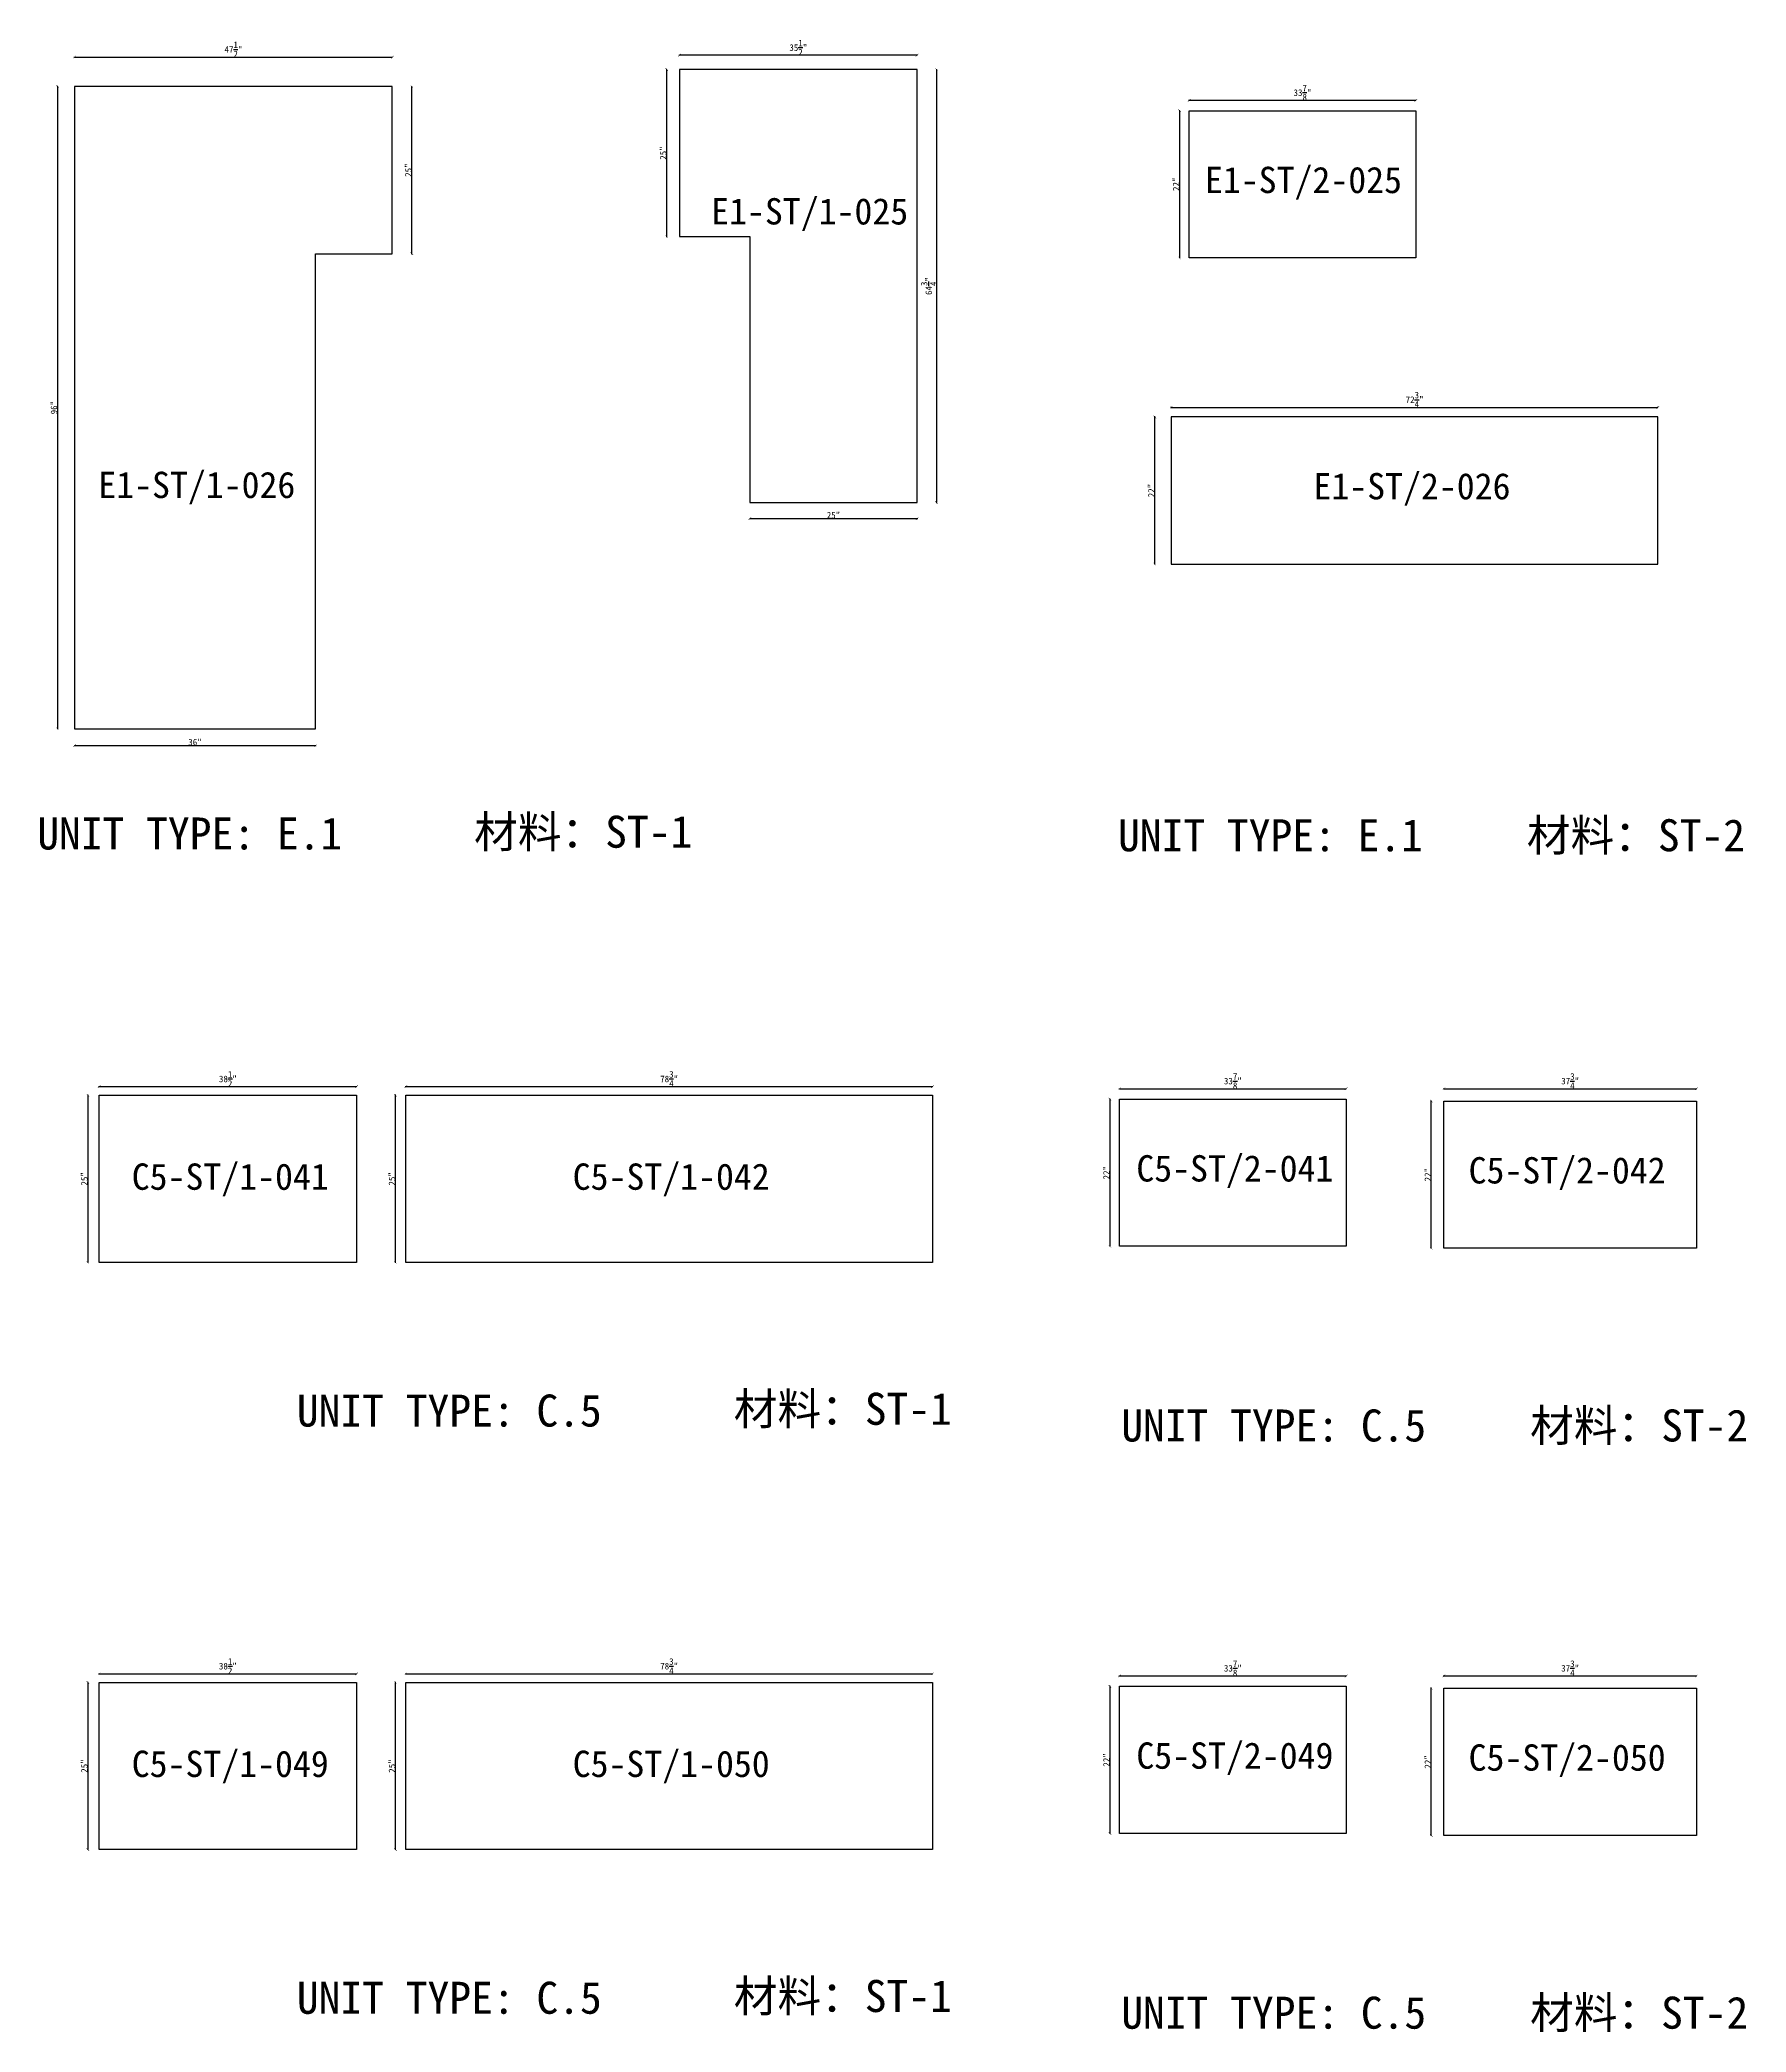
# Model space of a CAD drawing. Header units: millimetres. Extents: x -46962 to 137822, y -48342 to 2116.
# Drawn here: x -34559 to -28079, y -34508 to -26943 of the extents above; entities that cross this region are included whole.
import ezdxf
from ezdxf.enums import TextEntityAlignment as Align

# ---------------------------------------------------------------- set-up
doc = ezdxf.new("R2010")
doc.units = ezdxf.units.MM
doc.layers.add('COUNTERTOP_NUMBER', color=3, linetype='Continuous')
doc.layers.add('COUNTERTOPS', color=7, linetype='Continuous')
doc.styles.add('样式 1', font='')
doc.styles.get('样式 1').set_extended_font_data('NSimSun')
doc.dimstyles.new('副本 ISO-25', dxfattribs={"dimtxt": 25, "dimasz": 10, "dimexe": 1.5, "dimexo": 0.5, "dimtad": 1, "dimlfac": 0.03937, "dimlunit": 5, "dimtxsty": '样式 1', "dimblk": 'ARCHTICK', "dimcen": 2.5, "dimclrd": 256, "dimclrt": 1, "dimazin": 3, "dimtfac": 1, "dimtmove": 0, "dimatfit": 3, "dimfxlon": 1})

# ---------------------------------------------------------------- blocks, each defined once
blk = doc.blocks.new('_ArchTick')
at = {"color": 0, "linetype": 'ByBlock', "const_width": 0.15}
blk.add_lwpolyline([(-0.5, -0.5), (0.5, 0.5)], dxfattribs=at)
blk = doc.blocks.new('*D338')
at = {"color": 0, "lineweight": -2, "transparency": 16777216}
for p, q in [((-32129.5, -27002.5), (-32129.5, -27000)), ((-31227.8, -27002.5), (-31227.8, -27000))]:
    blk.add_line(p, q, dxfattribs=at)
at = {"lineweight": -2, "transparency": 16777216}
blk.add_line((-31227.8, -27001.5), (-32129.5, -27001.5), dxfattribs=at)
at = {"layer": 'Defpoints', "color": 0, "transparency": 16777216}
for p in [(-32129.5, -27001.5), (-32129.5, -27055.5), (-31227.8, -27055.5)]:
    blk.add_point(p, dxfattribs=at)
at = {"lineweight": -2, "transparency": 16777216, "xscale": 10, "yscale": 10, "zscale": 10, "rotation": 180}
blk.add_blockref('_ArchTick', (-32129.5, -27001.5), dxfattribs=at)
at = {"lineweight": -2, "transparency": 16777216, "xscale": 10, "yscale": 10, "zscale": 10}
blk.add_blockref('_ArchTick', (-31227.8, -27001.5), dxfattribs=at)
at = {"color": 1, "transparency": 16777216, "insert": (-31678.7, -26972.5), "char_height": 25, "attachment_point": 5, "style": '样式 1'}
blk.add_mtext('\\A1;35{\\H1x;\\S1/2;}"', dxfattribs=at)
blk = doc.blocks.new('*D339')
at = {"color": 0, "lineweight": -2, "transparency": 16777216}
for p, q in [((-31155.4, -27055.5), (-31152.9, -27055.5)), ((-31155.4, -28700.1), (-31152.9, -28700.1))]:
    blk.add_line(p, q, dxfattribs=at)
at = {"lineweight": -2, "transparency": 16777216}
blk.add_line((-31154.4, -27055.5), (-31154.4, -28700.1), dxfattribs=at)
at = {"layer": 'Defpoints', "color": 0, "transparency": 16777216}
for p in [(-31227.8, -27055.5), (-31227.8, -28700.1), (-31154.4, -28700.1)]:
    blk.add_point(p, dxfattribs=at)
at = {"lineweight": -2, "transparency": 16777216, "xscale": 10, "yscale": 10, "zscale": 10}
for p, rotation in [((-31154.4, -27055.5), 90), ((-31154.4, -28700.1), 270)]:
    blk.add_blockref('_ArchTick', p, dxfattribs=dict(at, rotation=rotation))
at = {"color": 1, "transparency": 16777216, "insert": (-31183.5, -27877.8), "char_height": 25, "attachment_point": 5, "rotation": 90, "style": '样式 1'}
blk.add_mtext('\\A1;64{\\H1x;\\S3/4;}"', dxfattribs=at)
blk = doc.blocks.new('*D340')
at = {"color": 0, "lineweight": -2, "transparency": 16777216}
for p, q in [((-31862.8, -28760.4), (-31862.8, -28762.9)), ((-31227.8, -28760.4), (-31227.8, -28762.9))]:
    blk.add_line(p, q, dxfattribs=at)
at = {"lineweight": -2, "transparency": 16777216}
blk.add_line((-31227.8, -28761.4), (-31862.8, -28761.4), dxfattribs=at)
at = {"layer": 'Defpoints', "color": 0, "transparency": 16777216}
for p in [(-31862.8, -28700.1), (-31227.8, -28700.1), (-31862.8, -28761.4)]:
    blk.add_point(p, dxfattribs=at)
at = {"lineweight": -2, "transparency": 16777216, "xscale": 10, "yscale": 10, "zscale": 10, "rotation": 180}
blk.add_blockref('_ArchTick', (-31862.8, -28761.4), dxfattribs=at)
at = {"lineweight": -2, "transparency": 16777216, "xscale": 10, "yscale": 10, "zscale": 10}
blk.add_blockref('_ArchTick', (-31227.8, -28761.4), dxfattribs=at)
at = {"color": 1, "transparency": 16777216, "insert": (-31545.3, -28748.2), "char_height": 25, "attachment_point": 5, "style": '样式 1'}
blk.add_mtext('\\A1;25"', dxfattribs=at)
blk = doc.blocks.new('*D341')
at = {"color": 0, "lineweight": -2, "transparency": 16777216}
for p, q in [((-32177.6, -27055.5), (-32180.1, -27055.5)), ((-32177.6, -27690.5), (-32180.1, -27690.5))]:
    blk.add_line(p, q, dxfattribs=at)
at = {"lineweight": -2, "transparency": 16777216}
blk.add_line((-32178.6, -27690.5), (-32178.6, -27055.5), dxfattribs=at)
at = {"layer": 'Defpoints', "color": 0, "transparency": 16777216}
for p in [(-32178.6, -27055.5), (-32129.5, -27055.5), (-32129.5, -27690.5)]:
    blk.add_point(p, dxfattribs=at)
at = {"lineweight": -2, "transparency": 16777216, "xscale": 10, "yscale": 10, "zscale": 10}
for p, rotation in [((-32178.6, -27055.5), 90), ((-32178.6, -27690.5), 270)]:
    blk.add_blockref('_ArchTick', p, dxfattribs=dict(at, rotation=rotation))
at = {"color": 1, "transparency": 16777216, "insert": (-32191.7, -27373), "char_height": 25, "attachment_point": 5, "rotation": 90, "style": '样式 1'}
blk.add_mtext('\\A1;25"', dxfattribs=at)
blk = doc.blocks.new('*D328')
at = {"color": 0, "lineweight": -2, "transparency": 16777216}
for p, q in [((-34427.1, -27009.7), (-34427.1, -27007.2)), ((-33220.6, -27009.7), (-33220.6, -27007.2))]:
    blk.add_line(p, q, dxfattribs=at)
at = {"lineweight": -2, "transparency": 16777216}
blk.add_line((-34427.1, -27008.7), (-33220.6, -27008.7), dxfattribs=at)
at = {"layer": 'Defpoints', "color": 0, "transparency": 16777216}
for p in [(-33220.6, -27008.7), (-34427.1, -27120.4), (-33220.6, -27120.4)]:
    blk.add_point(p, dxfattribs=at)
at = {"lineweight": -2, "transparency": 16777216, "xscale": 10, "yscale": 10, "zscale": 10, "rotation": 180}
blk.add_blockref('_ArchTick', (-34427.1, -27008.7), dxfattribs=at)
at = {"lineweight": -2, "transparency": 16777216, "xscale": 10, "yscale": 10, "zscale": 10}
blk.add_blockref('_ArchTick', (-33220.6, -27008.7), dxfattribs=at)
at = {"color": 1, "transparency": 16777216, "insert": (-33823.8, -26979.7), "char_height": 25, "attachment_point": 5, "style": '样式 1'}
blk.add_mtext('\\A1;47{\\H1x;\\S1/2;}"', dxfattribs=at)
blk = doc.blocks.new('*D329')
at = {"color": 0, "lineweight": -2, "transparency": 16777216}
for p, q in [((-34491.3, -27120.4), (-34493.8, -27120.4)), ((-34491.3, -29558.8), (-34493.8, -29558.8))]:
    blk.add_line(p, q, dxfattribs=at)
at = {"lineweight": -2, "transparency": 16777216}
blk.add_line((-34492.3, -27120.4), (-34492.3, -29558.8), dxfattribs=at)
at = {"layer": 'Defpoints', "color": 0, "transparency": 16777216}
for p in [(-34427.1, -27120.4), (-34492.3, -29558.8), (-34427.1, -29558.8)]:
    blk.add_point(p, dxfattribs=at)
at = {"lineweight": -2, "transparency": 16777216, "xscale": 10, "yscale": 10, "zscale": 10}
for p, rotation in [((-34492.3, -27120.4), 90), ((-34492.3, -29558.8), 270)]:
    blk.add_blockref('_ArchTick', p, dxfattribs=dict(at, rotation=rotation))
at = {"color": 1, "transparency": 16777216, "insert": (-34505.4, -28339.6), "char_height": 25, "attachment_point": 5, "rotation": 90, "style": '样式 1'}
blk.add_mtext('\\A1;96"', dxfattribs=at)
blk = doc.blocks.new('*D330')
at = {"color": 0, "lineweight": -2, "transparency": 16777216}
for p, q in [((-34427.1, -29622), (-34427.1, -29624.5)), ((-33512.7, -29622), (-33512.7, -29624.5))]:
    blk.add_line(p, q, dxfattribs=at)
at = {"lineweight": -2, "transparency": 16777216}
blk.add_line((-34427.1, -29623), (-33512.7, -29623), dxfattribs=at)
at = {"layer": 'Defpoints', "color": 0, "transparency": 16777216}
for p in [(-34427.1, -29558.8), (-33512.7, -29558.8), (-33512.7, -29623)]:
    blk.add_point(p, dxfattribs=at)
at = {"lineweight": -2, "transparency": 16777216, "xscale": 10, "yscale": 10, "zscale": 10, "rotation": 180}
blk.add_blockref('_ArchTick', (-34427.1, -29623), dxfattribs=at)
at = {"lineweight": -2, "transparency": 16777216, "xscale": 10, "yscale": 10, "zscale": 10}
blk.add_blockref('_ArchTick', (-33512.7, -29623), dxfattribs=at)
at = {"color": 1, "transparency": 16777216, "insert": (-33969.9, -29609.9), "char_height": 25, "attachment_point": 5, "style": '样式 1'}
blk.add_mtext('\\A1;36"', dxfattribs=at)
blk = doc.blocks.new('*D331')
at = {"color": 0, "lineweight": -2, "transparency": 16777216}
for p, q in [((-33147.5, -27120.4), (-33145, -27120.4)), ((-33147.5, -27755.4), (-33145, -27755.4))]:
    blk.add_line(p, q, dxfattribs=at)
at = {"lineweight": -2, "transparency": 16777216}
blk.add_line((-33146.5, -27755.4), (-33146.5, -27120.4), dxfattribs=at)
at = {"layer": 'Defpoints', "color": 0, "transparency": 16777216}
for p in [(-33220.6, -27120.4), (-33146.5, -27120.4), (-33220.6, -27755.4)]:
    blk.add_point(p, dxfattribs=at)
at = {"lineweight": -2, "transparency": 16777216, "xscale": 10, "yscale": 10, "zscale": 10}
for p, rotation in [((-33146.5, -27120.4), 90), ((-33146.5, -27755.4), 270)]:
    blk.add_blockref('_ArchTick', p, dxfattribs=dict(at, rotation=rotation))
at = {"color": 1, "transparency": 16777216, "insert": (-33159.7, -27437.9), "char_height": 25, "attachment_point": 5, "rotation": 90, "style": '样式 1'}
blk.add_mtext('\\A1;25"', dxfattribs=at)
blk = doc.blocks.new('*D332')
at = {"color": 0, "lineweight": -2, "transparency": 16777216}
for p, q in [((-30194.3, -27173.7), (-30194.3, -27171.2)), ((-29333.9, -27173.7), (-29333.9, -27171.2))]:
    blk.add_line(p, q, dxfattribs=at)
at = {"lineweight": -2, "transparency": 16777216}
blk.add_line((-30194.3, -27172.7), (-29333.9, -27172.7), dxfattribs=at)
at = {"layer": 'Defpoints', "color": 0, "transparency": 16777216}
for p in [(-30194.3, -27212.1), (-29333.9, -27172.7), (-29333.9, -27212.1)]:
    blk.add_point(p, dxfattribs=at)
at = {"lineweight": -2, "transparency": 16777216, "xscale": 10, "yscale": 10, "zscale": 10, "rotation": 180}
blk.add_blockref('_ArchTick', (-30194.3, -27172.7), dxfattribs=at)
at = {"lineweight": -2, "transparency": 16777216, "xscale": 10, "yscale": 10, "zscale": 10}
blk.add_blockref('_ArchTick', (-29333.9, -27172.7), dxfattribs=at)
at = {"color": 1, "transparency": 16777216, "insert": (-29764.1, -27143.6), "char_height": 25, "attachment_point": 5, "style": '样式 1'}
blk.add_mtext('\\A1;33{\\H1x;\\S7/8;}"', dxfattribs=at)
blk = doc.blocks.new('*D333')
at = {"color": 0, "lineweight": -2, "transparency": 16777216}
for p, q in [((-30230, -27212.1), (-30232.5, -27212.1)), ((-30230, -27770.9), (-30232.5, -27770.9))]:
    blk.add_line(p, q, dxfattribs=at)
at = {"lineweight": -2, "transparency": 16777216}
blk.add_line((-30231, -27212.1), (-30231, -27770.9), dxfattribs=at)
at = {"layer": 'Defpoints', "color": 0, "transparency": 16777216}
for p in [(-30194.3, -27212.1), (-30231, -27770.9), (-30194.3, -27770.9)]:
    blk.add_point(p, dxfattribs=at)
at = {"lineweight": -2, "transparency": 16777216, "xscale": 10, "yscale": 10, "zscale": 10}
for p, rotation in [((-30231, -27212.1), 90), ((-30231, -27770.9), 270)]:
    blk.add_blockref('_ArchTick', p, dxfattribs=dict(at, rotation=rotation))
at = {"color": 1, "transparency": 16777216, "insert": (-30244.1, -27491.5), "char_height": 25, "attachment_point": 5, "rotation": 90, "style": '样式 1'}
blk.add_mtext('\\A1;22"', dxfattribs=at)
blk = doc.blocks.new('*D334')
at = {"color": 0, "lineweight": -2, "transparency": 16777216}
for p, q in [((-30262.2, -28339.5), (-30262.2, -28337)), ((-28414.4, -28339.5), (-28414.4, -28337))]:
    blk.add_line(p, q, dxfattribs=at)
at = {"lineweight": -2, "transparency": 16777216}
blk.add_line((-30262.2, -28338.5), (-28414.4, -28338.5), dxfattribs=at)
at = {"layer": 'Defpoints', "color": 0, "transparency": 16777216}
for p in [(-28414.4, -28338.5), (-30262.2, -28375), (-28414.4, -28375)]:
    blk.add_point(p, dxfattribs=at)
at = {"lineweight": -2, "transparency": 16777216, "xscale": 10, "yscale": 10, "zscale": 10, "rotation": 180}
blk.add_blockref('_ArchTick', (-30262.2, -28338.5), dxfattribs=at)
at = {"lineweight": -2, "transparency": 16777216, "xscale": 10, "yscale": 10, "zscale": 10}
blk.add_blockref('_ArchTick', (-28414.4, -28338.5), dxfattribs=at)
at = {"color": 1, "transparency": 16777216, "insert": (-29338.3, -28309.4), "char_height": 25, "attachment_point": 5, "style": '样式 1'}
blk.add_mtext('\\A1;72{\\H1x;\\S3/4;}"', dxfattribs=at)
blk = doc.blocks.new('*D335')
at = {"color": 0, "lineweight": -2, "transparency": 16777216}
for p, q in [((-30323.9, -28375), (-30326.4, -28375)), ((-30323.9, -28933.8), (-30326.4, -28933.8))]:
    blk.add_line(p, q, dxfattribs=at)
at = {"lineweight": -2, "transparency": 16777216}
blk.add_line((-30324.9, -28933.8), (-30324.9, -28375), dxfattribs=at)
at = {"layer": 'Defpoints', "color": 0, "transparency": 16777216}
for p in [(-30324.9, -28375), (-30262.2, -28375), (-30262.2, -28933.8)]:
    blk.add_point(p, dxfattribs=at)
at = {"lineweight": -2, "transparency": 16777216, "xscale": 10, "yscale": 10, "zscale": 10}
for p, rotation in [((-30324.9, -28375), 90), ((-30324.9, -28933.8), 270)]:
    blk.add_blockref('_ArchTick', p, dxfattribs=dict(at, rotation=rotation))
at = {"color": 1, "transparency": 16777216, "insert": (-30338, -28654.4), "char_height": 25, "attachment_point": 5, "rotation": 90, "style": '样式 1'}
blk.add_mtext('\\A1;22"', dxfattribs=at)
blk = doc.blocks.new('*D2163')
at = {"color": 0, "lineweight": -2, "transparency": 16777216}
for p, q in [((-34333.9, -30918.6), (-34333.9, -30916.1)), ((-33356, -30918.6), (-33356, -30916.1))]:
    blk.add_line(p, q, dxfattribs=at)
at = {"lineweight": -2, "transparency": 16777216}
blk.add_line((-34333.9, -30917.6), (-33356, -30917.6), dxfattribs=at)
at = {"layer": 'Defpoints', "color": 0, "transparency": 16777216}
for p in [(-33356, -30917.6), (-34333.9, -30950.3), (-33356, -30950.3)]:
    blk.add_point(p, dxfattribs=at)
at = {"lineweight": -2, "transparency": 16777216, "xscale": 10, "yscale": 10, "zscale": 10, "rotation": 180}
blk.add_blockref('_ArchTick', (-34333.9, -30917.6), dxfattribs=at)
at = {"lineweight": -2, "transparency": 16777216, "xscale": 10, "yscale": 10, "zscale": 10}
blk.add_blockref('_ArchTick', (-33356, -30917.6), dxfattribs=at)
at = {"color": 1, "transparency": 16777216, "insert": (-33845, -30888.6), "char_height": 25, "attachment_point": 5, "style": '样式 1'}
blk.add_mtext('\\A1;38{\\H1x;\\S1/2;}"', dxfattribs=at)
blk = doc.blocks.new('*D2157')
at = {"color": 0, "lineweight": -2, "transparency": 16777216}
for p, q in [((-34375.9, -30950.3), (-34378.4, -30950.3)), ((-34375.9, -31585.3), (-34378.4, -31585.3))]:
    blk.add_line(p, q, dxfattribs=at)
at = {"lineweight": -2, "transparency": 16777216}
blk.add_line((-34376.9, -30950.3), (-34376.9, -31585.3), dxfattribs=at)
at = {"layer": 'Defpoints', "color": 0, "transparency": 16777216}
for p in [(-34333.9, -30950.3), (-34376.9, -31585.3), (-34333.9, -31585.3)]:
    blk.add_point(p, dxfattribs=at)
at = {"lineweight": -2, "transparency": 16777216, "xscale": 10, "yscale": 10, "zscale": 10}
for p, rotation in [((-34376.9, -30950.3), 90), ((-34376.9, -31585.3), 270)]:
    blk.add_blockref('_ArchTick', p, dxfattribs=dict(at, rotation=rotation))
at = {"color": 1, "transparency": 16777216, "insert": (-34390, -31267.8), "char_height": 25, "attachment_point": 5, "rotation": 90, "style": '样式 1'}
blk.add_mtext('\\A1;25"', dxfattribs=at)
blk = doc.blocks.new('*D2158')
at = {"color": 0, "lineweight": -2, "transparency": 16777216}
for p, q in [((-33169.3, -30918.6), (-33169.3, -30916.1)), ((-31169, -30918.6), (-31169, -30916.1))]:
    blk.add_line(p, q, dxfattribs=at)
at = {"lineweight": -2, "transparency": 16777216}
blk.add_line((-33169.3, -30917.6), (-31169, -30917.6), dxfattribs=at)
at = {"layer": 'Defpoints', "color": 0, "transparency": 16777216}
for p in [(-31169, -30917.6), (-33169.3, -30950.3), (-31169, -30950.3)]:
    blk.add_point(p, dxfattribs=at)
at = {"lineweight": -2, "transparency": 16777216, "xscale": 10, "yscale": 10, "zscale": 10, "rotation": 180}
blk.add_blockref('_ArchTick', (-33169.3, -30917.6), dxfattribs=at)
at = {"lineweight": -2, "transparency": 16777216, "xscale": 10, "yscale": 10, "zscale": 10}
blk.add_blockref('_ArchTick', (-31169, -30917.6), dxfattribs=at)
at = {"color": 1, "transparency": 16777216, "insert": (-32169.2, -30888.5), "char_height": 25, "attachment_point": 5, "style": '样式 1'}
blk.add_mtext('\\A1;78{\\H1x;\\S3/4;}"', dxfattribs=at)
blk = doc.blocks.new('*D2159')
at = {"color": 0, "lineweight": -2, "transparency": 16777216}
for p, q in [((-33207.6, -30950.3), (-33210.1, -30950.3)), ((-33207.6, -31585.3), (-33210.1, -31585.3))]:
    blk.add_line(p, q, dxfattribs=at)
at = {"lineweight": -2, "transparency": 16777216}
blk.add_line((-33208.6, -31585.3), (-33208.6, -30950.3), dxfattribs=at)
at = {"layer": 'Defpoints', "color": 0, "transparency": 16777216}
for p in [(-33208.6, -30950.3), (-33169.3, -30950.3), (-33169.3, -31585.3)]:
    blk.add_point(p, dxfattribs=at)
at = {"lineweight": -2, "transparency": 16777216, "xscale": 10, "yscale": 10, "zscale": 10}
for p, rotation in [((-33208.6, -30950.3), 90), ((-33208.6, -31585.3), 270)]:
    blk.add_blockref('_ArchTick', p, dxfattribs=dict(at, rotation=rotation))
at = {"color": 1, "transparency": 16777216, "insert": (-33221.8, -31267.8), "char_height": 25, "attachment_point": 5, "rotation": 90, "style": '样式 1'}
blk.add_mtext('\\A1;25"', dxfattribs=at)
blk = doc.blocks.new('*D2160')
at = {"color": 0, "lineweight": -2, "transparency": 16777216}
for p, q in [((-30458.7, -30926.7), (-30458.7, -30924.2)), ((-29598.3, -30926.7), (-29598.3, -30924.2))]:
    blk.add_line(p, q, dxfattribs=at)
at = {"lineweight": -2, "transparency": 16777216}
blk.add_line((-30458.7, -30925.7), (-29598.3, -30925.7), dxfattribs=at)
at = {"layer": 'Defpoints', "color": 0, "transparency": 16777216}
for p in [(-29598.3, -30925.7), (-30458.7, -30965.1), (-29598.3, -30965.1)]:
    blk.add_point(p, dxfattribs=at)
at = {"lineweight": -2, "transparency": 16777216, "xscale": 10, "yscale": 10, "zscale": 10, "rotation": 180}
blk.add_blockref('_ArchTick', (-30458.7, -30925.7), dxfattribs=at)
at = {"lineweight": -2, "transparency": 16777216, "xscale": 10, "yscale": 10, "zscale": 10}
blk.add_blockref('_ArchTick', (-29598.3, -30925.7), dxfattribs=at)
at = {"color": 1, "transparency": 16777216, "insert": (-30028.5, -30896.6), "char_height": 25, "attachment_point": 5, "style": '样式 1'}
blk.add_mtext('\\A1;33{\\H1x;\\S7/8;}"', dxfattribs=at)
blk = doc.blocks.new('*D2161')
at = {"color": 0, "lineweight": -2, "transparency": 16777216}
for p, q in [((-30494.4, -30965.1), (-30496.9, -30965.1)), ((-30494.4, -31523.9), (-30496.9, -31523.9))]:
    blk.add_line(p, q, dxfattribs=at)
at = {"lineweight": -2, "transparency": 16777216}
blk.add_line((-30495.4, -30965.1), (-30495.4, -31523.9), dxfattribs=at)
at = {"layer": 'Defpoints', "color": 0, "transparency": 16777216}
for p in [(-30458.7, -30965.1), (-30495.4, -31523.9), (-30458.7, -31523.9)]:
    blk.add_point(p, dxfattribs=at)
at = {"lineweight": -2, "transparency": 16777216, "xscale": 10, "yscale": 10, "zscale": 10}
for p, rotation in [((-30495.4, -30965.1), 90), ((-30495.4, -31523.9), 270)]:
    blk.add_blockref('_ArchTick', p, dxfattribs=dict(at, rotation=rotation))
at = {"color": 1, "transparency": 16777216, "insert": (-30508.5, -31244.5), "char_height": 25, "attachment_point": 5, "rotation": 90, "style": '样式 1'}
blk.add_mtext('\\A1;22"', dxfattribs=at)
blk = doc.blocks.new('*D2162')
at = {"color": 0, "lineweight": -2, "transparency": 16777216}
for p, q in [((-29226.9, -30926.7), (-29226.9, -30924.2)), ((-28268.1, -30926.7), (-28268.1, -30924.2))]:
    blk.add_line(p, q, dxfattribs=at)
at = {"lineweight": -2, "transparency": 16777216}
blk.add_line((-29226.9, -30925.7), (-28268.1, -30925.7), dxfattribs=at)
at = {"layer": 'Defpoints', "color": 0, "transparency": 16777216}
for p in [(-28268.1, -30925.7), (-29226.9, -30972.5), (-28268.1, -30972.5)]:
    blk.add_point(p, dxfattribs=at)
at = {"lineweight": -2, "transparency": 16777216, "xscale": 10, "yscale": 10, "zscale": 10, "rotation": 180}
blk.add_blockref('_ArchTick', (-29226.9, -30925.7), dxfattribs=at)
at = {"lineweight": -2, "transparency": 16777216, "xscale": 10, "yscale": 10, "zscale": 10}
blk.add_blockref('_ArchTick', (-28268.1, -30925.7), dxfattribs=at)
at = {"color": 1, "transparency": 16777216, "insert": (-28747.5, -30896.6), "char_height": 25, "attachment_point": 5, "style": '样式 1'}
blk.add_mtext('\\A1;37{\\H1x;\\S3/4;}"', dxfattribs=at)
blk = doc.blocks.new('*D2156')
at = {"color": 0, "lineweight": -2, "transparency": 16777216}
for p, q in [((-29274, -30972.5), (-29276.5, -30972.5)), ((-29274, -31531.3), (-29276.5, -31531.3))]:
    blk.add_line(p, q, dxfattribs=at)
at = {"lineweight": -2, "transparency": 16777216}
blk.add_line((-29275, -31531.3), (-29275, -30972.5), dxfattribs=at)
at = {"layer": 'Defpoints', "color": 0, "transparency": 16777216}
for p in [(-29275, -30972.5), (-29226.9, -30972.5), (-29226.9, -31531.3)]:
    blk.add_point(p, dxfattribs=at)
at = {"lineweight": -2, "transparency": 16777216, "xscale": 10, "yscale": 10, "zscale": 10}
for p, rotation in [((-29275, -30972.5), 90), ((-29275, -31531.3), 270)]:
    blk.add_blockref('_ArchTick', p, dxfattribs=dict(at, rotation=rotation))
at = {"color": 1, "transparency": 16777216, "insert": (-29288.2, -31251.9), "char_height": 25, "attachment_point": 5, "rotation": 90, "style": '样式 1'}
blk.add_mtext('\\A1;22"', dxfattribs=at)
blk = doc.blocks.new('*D2173')
at = {"color": 0, "lineweight": -2, "transparency": 16777216}
for p, q in [((-34333.9, -33148.2), (-34333.9, -33145.7)), ((-33356, -33148.2), (-33356, -33145.7))]:
    blk.add_line(p, q, dxfattribs=at)
at = {"lineweight": -2, "transparency": 16777216}
blk.add_line((-34333.9, -33147.2), (-33356, -33147.2), dxfattribs=at)
at = {"layer": 'Defpoints', "color": 0, "transparency": 16777216}
for p in [(-34333.9, -33179.9), (-33356, -33147.2), (-33356, -33179.9)]:
    blk.add_point(p, dxfattribs=at)
at = {"lineweight": -2, "transparency": 16777216, "xscale": 10, "yscale": 10, "zscale": 10, "rotation": 180}
blk.add_blockref('_ArchTick', (-34333.9, -33147.2), dxfattribs=at)
at = {"lineweight": -2, "transparency": 16777216, "xscale": 10, "yscale": 10, "zscale": 10}
blk.add_blockref('_ArchTick', (-33356, -33147.2), dxfattribs=at)
at = {"color": 1, "transparency": 16777216, "insert": (-33845, -33118.2), "char_height": 25, "attachment_point": 5, "style": '样式 1'}
blk.add_mtext('\\A1;38{\\H1x;\\S1/2;}"', dxfattribs=at)
blk = doc.blocks.new('*D2167')
at = {"color": 0, "lineweight": -2, "transparency": 16777216}
for p, q in [((-34375.9, -33179.9), (-34378.4, -33179.9)), ((-34375.9, -33814.9), (-34378.4, -33814.9))]:
    blk.add_line(p, q, dxfattribs=at)
at = {"lineweight": -2, "transparency": 16777216}
blk.add_line((-34376.9, -33179.9), (-34376.9, -33814.9), dxfattribs=at)
at = {"layer": 'Defpoints', "color": 0, "transparency": 16777216}
for p in [(-34333.9, -33179.9), (-34376.9, -33814.9), (-34333.9, -33814.9)]:
    blk.add_point(p, dxfattribs=at)
at = {"lineweight": -2, "transparency": 16777216, "xscale": 10, "yscale": 10, "zscale": 10}
for p, rotation in [((-34376.9, -33179.9), 90), ((-34376.9, -33814.9), 270)]:
    blk.add_blockref('_ArchTick', p, dxfattribs=dict(at, rotation=rotation))
at = {"color": 1, "transparency": 16777216, "insert": (-34390, -33497.4), "char_height": 25, "attachment_point": 5, "rotation": 90, "style": '样式 1'}
blk.add_mtext('\\A1;25"', dxfattribs=at)
blk = doc.blocks.new('*D2168')
at = {"color": 0, "lineweight": -2, "transparency": 16777216}
for p, q in [((-33169.3, -33148.2), (-33169.3, -33145.7)), ((-31169, -33148.2), (-31169, -33145.7))]:
    blk.add_line(p, q, dxfattribs=at)
at = {"lineweight": -2, "transparency": 16777216}
blk.add_line((-33169.3, -33147.2), (-31169, -33147.2), dxfattribs=at)
at = {"layer": 'Defpoints', "color": 0, "transparency": 16777216}
for p in [(-33169.3, -33179.9), (-31169, -33147.2), (-31169, -33179.9)]:
    blk.add_point(p, dxfattribs=at)
at = {"lineweight": -2, "transparency": 16777216, "xscale": 10, "yscale": 10, "zscale": 10, "rotation": 180}
blk.add_blockref('_ArchTick', (-33169.3, -33147.2), dxfattribs=at)
at = {"lineweight": -2, "transparency": 16777216, "xscale": 10, "yscale": 10, "zscale": 10}
blk.add_blockref('_ArchTick', (-31169, -33147.2), dxfattribs=at)
at = {"color": 1, "transparency": 16777216, "insert": (-32169.2, -33118.1), "char_height": 25, "attachment_point": 5, "style": '样式 1'}
blk.add_mtext('\\A1;78{\\H1x;\\S3/4;}"', dxfattribs=at)
blk = doc.blocks.new('*D2169')
at = {"color": 0, "lineweight": -2, "transparency": 16777216}
for p, q in [((-33207.6, -33179.9), (-33210.1, -33179.9)), ((-33207.6, -33814.9), (-33210.1, -33814.9))]:
    blk.add_line(p, q, dxfattribs=at)
at = {"lineweight": -2, "transparency": 16777216}
blk.add_line((-33208.6, -33814.9), (-33208.6, -33179.9), dxfattribs=at)
at = {"layer": 'Defpoints', "color": 0, "transparency": 16777216}
for p in [(-33208.6, -33179.9), (-33169.3, -33179.9), (-33169.3, -33814.9)]:
    blk.add_point(p, dxfattribs=at)
at = {"lineweight": -2, "transparency": 16777216, "xscale": 10, "yscale": 10, "zscale": 10}
for p, rotation in [((-33208.6, -33179.9), 90), ((-33208.6, -33814.9), 270)]:
    blk.add_blockref('_ArchTick', p, dxfattribs=dict(at, rotation=rotation))
at = {"color": 1, "transparency": 16777216, "insert": (-33221.8, -33497.4), "char_height": 25, "attachment_point": 5, "rotation": 90, "style": '样式 1'}
blk.add_mtext('\\A1;25"', dxfattribs=at)
blk = doc.blocks.new('*D2170')
at = {"color": 0, "lineweight": -2, "transparency": 16777216}
for p, q in [((-30458.7, -33156.2), (-30458.7, -33153.7)), ((-29598.3, -33156.2), (-29598.3, -33153.7))]:
    blk.add_line(p, q, dxfattribs=at)
at = {"lineweight": -2, "transparency": 16777216}
blk.add_line((-30458.7, -33155.2), (-29598.3, -33155.2), dxfattribs=at)
at = {"layer": 'Defpoints', "color": 0, "transparency": 16777216}
for p in [(-30458.7, -33194.7), (-29598.3, -33155.2), (-29598.3, -33194.7)]:
    blk.add_point(p, dxfattribs=at)
at = {"lineweight": -2, "transparency": 16777216, "xscale": 10, "yscale": 10, "zscale": 10, "rotation": 180}
blk.add_blockref('_ArchTick', (-30458.7, -33155.2), dxfattribs=at)
at = {"lineweight": -2, "transparency": 16777216, "xscale": 10, "yscale": 10, "zscale": 10}
blk.add_blockref('_ArchTick', (-29598.3, -33155.2), dxfattribs=at)
at = {"color": 1, "transparency": 16777216, "insert": (-30028.5, -33126.2), "char_height": 25, "attachment_point": 5, "style": '样式 1'}
blk.add_mtext('\\A1;33{\\H1x;\\S7/8;}"', dxfattribs=at)
blk = doc.blocks.new('*D2171')
at = {"color": 0, "lineweight": -2, "transparency": 16777216}
for p, q in [((-30494.4, -33194.7), (-30496.9, -33194.7)), ((-30494.4, -33753.5), (-30496.9, -33753.5))]:
    blk.add_line(p, q, dxfattribs=at)
at = {"lineweight": -2, "transparency": 16777216}
blk.add_line((-30495.4, -33194.7), (-30495.4, -33753.5), dxfattribs=at)
at = {"layer": 'Defpoints', "color": 0, "transparency": 16777216}
for p in [(-30458.7, -33194.7), (-30495.4, -33753.5), (-30458.7, -33753.5)]:
    blk.add_point(p, dxfattribs=at)
at = {"lineweight": -2, "transparency": 16777216, "xscale": 10, "yscale": 10, "zscale": 10}
for p, rotation in [((-30495.4, -33194.7), 90), ((-30495.4, -33753.5), 270)]:
    blk.add_blockref('_ArchTick', p, dxfattribs=dict(at, rotation=rotation))
at = {"color": 1, "transparency": 16777216, "insert": (-30508.5, -33474.1), "char_height": 25, "attachment_point": 5, "rotation": 90, "style": '样式 1'}
blk.add_mtext('\\A1;22"', dxfattribs=at)
blk = doc.blocks.new('*D2172')
at = {"color": 0, "lineweight": -2, "transparency": 16777216}
for p, q in [((-29226.9, -33156.2), (-29226.9, -33153.7)), ((-28268.1, -33156.2), (-28268.1, -33153.7))]:
    blk.add_line(p, q, dxfattribs=at)
at = {"lineweight": -2, "transparency": 16777216}
blk.add_line((-29226.9, -33155.2), (-28268.1, -33155.2), dxfattribs=at)
at = {"layer": 'Defpoints', "color": 0, "transparency": 16777216}
for p in [(-29226.9, -33202.1), (-28268.1, -33155.2), (-28268.1, -33202.1)]:
    blk.add_point(p, dxfattribs=at)
at = {"lineweight": -2, "transparency": 16777216, "xscale": 10, "yscale": 10, "zscale": 10, "rotation": 180}
blk.add_blockref('_ArchTick', (-29226.9, -33155.2), dxfattribs=at)
at = {"lineweight": -2, "transparency": 16777216, "xscale": 10, "yscale": 10, "zscale": 10}
blk.add_blockref('_ArchTick', (-28268.1, -33155.2), dxfattribs=at)
at = {"color": 1, "transparency": 16777216, "insert": (-28747.5, -33126.2), "char_height": 25, "attachment_point": 5, "style": '样式 1'}
blk.add_mtext('\\A1;37{\\H1x;\\S3/4;}"', dxfattribs=at)
blk = doc.blocks.new('*D2166')
at = {"color": 0, "lineweight": -2, "transparency": 16777216}
for p, q in [((-29274, -33202.1), (-29276.5, -33202.1)), ((-29274, -33760.9), (-29276.5, -33760.9))]:
    blk.add_line(p, q, dxfattribs=at)
at = {"lineweight": -2, "transparency": 16777216}
blk.add_line((-29275, -33760.9), (-29275, -33202.1), dxfattribs=at)
at = {"layer": 'Defpoints', "color": 0, "transparency": 16777216}
for p in [(-29275, -33202.1), (-29226.9, -33202.1), (-29226.9, -33760.9)]:
    blk.add_point(p, dxfattribs=at)
at = {"lineweight": -2, "transparency": 16777216, "xscale": 10, "yscale": 10, "zscale": 10}
for p, rotation in [((-29275, -33202.1), 90), ((-29275, -33760.9), 270)]:
    blk.add_blockref('_ArchTick', p, dxfattribs=dict(at, rotation=rotation))
at = {"color": 1, "transparency": 16777216, "insert": (-29288.2, -33481.5), "char_height": 25, "attachment_point": 5, "rotation": 90, "style": '样式 1'}
blk.add_mtext('\\A1;22"', dxfattribs=at)

msp = doc.modelspace()

# ---------------------------------------------------------------- linework, layer by layer
at = {"layer": 'COUNTERTOPS'}
for points in [[(-31227.835, -27055.45), (-32129.535, -27055.45), (-32129.535, -27690.45), (-31862.835, -27690.45), (-31862.835, -28700.1), (-31227.835, -28700.1)], [(-33512.652, -27755.407), (-33220.552, -27755.407), (-33220.552, -27120.407), (-34427.052, -27120.407), (-34427.052, -29558.807), (-33512.652, -29558.807)], [(-30194.342, -27212.081), (-29333.917, -27212.081), (-29333.917, -27770.881), (-30194.342, -27770.881)], [(-28414.389, -28374.977), (-30262.239, -28374.977), (-30262.239, -28933.777), (-28414.389, -28933.777)], [(-30458.722, -30965.106), (-29598.297, -30965.106), (-29598.297, -31523.906), (-30458.722, -31523.906)], [(-29226.935, -30972.536), (-28268.085, -30972.536), (-28268.085, -31531.336), (-29226.935, -31531.336)], [(-30458.722, -33194.673), (-29598.297, -33194.673), (-29598.297, -33753.473), (-30458.722, -33753.473)], [(-29226.935, -33202.104), (-28268.085, -33202.104), (-28268.085, -33760.904), (-29226.935, -33760.904)]]:
    msp.add_lwpolyline(points, close=True, dxfattribs=at)
at = {"layer": 'COUNTERTOPS', "color": 40, "true_color": 0xf8d731}
for points in [[(-34333.942, -30950.316), (-33356.042, -30950.316), (-33356.042, -31585.316), (-34333.942, -31585.316)], [(-33169.287, -30950.316), (-31169.037, -30950.316), (-31169.037, -31585.316), (-33169.287, -31585.316)], [(-34333.942, -33179.884), (-33356.042, -33179.884), (-33356.042, -33814.884), (-34333.942, -33814.884)], [(-33169.287, -33179.884), (-31169.037, -33179.884), (-31169.037, -33814.884), (-33169.287, -33814.884)]]:
    msp.add_lwpolyline(points, close=True, dxfattribs=at)

# ---------------------------------------------------------------- texts
at = {"style": '样式 1'}
for s, p in [('材料：ST-1', (-32909.797, -30010.64)), ('UNIT TYPE: E.1', (-34569.083, -30017.295)), ('UNIT TYPE: E.1', (-30464.673, -30024.073)), ('材料：ST-2', (-28911.948, -30024.073)), ('材料：ST-1', (-31923.82, -32201.799)), ('UNIT TYPE: C.5', (-33583.107, -32208.455)), ('UNIT TYPE: C.5', (-30452.332, -32265.128)), ('材料：ST-2', (-28899.608, -32265.128)), ('UNIT TYPE: C.5', (-33583.107, -34438.022)), ('材料：ST-1', (-31923.82, -34431.367)), ('UNIT TYPE: C.5', (-30452.332, -34494.695)), ('材料：ST-2', (-28899.608, -34494.695))]:
    msp.add_text(s, height=121.5865, dxfattribs=at).set_placement(p)
at = {"layer": 'COUNTERTOP_NUMBER', "color": 3, "style": '样式 1'}
for s, p in [('E1-ST/2-025', (-29760.332, -27475.05)), ('E1-ST/1-025', (-31635.525, -27594.269)), ('E1-ST/1-026', (-33963.042, -28632.977)), ('E1-ST/2-026', (-29348.229, -28637.946)), ('C5-ST/1-041', (-33836.078, -31259.486)), ('C5-ST/1-042', (-32161.424, -31259.486)), ('C5-ST/2-041', (-30020.859, -31228.075)), ('C5-ST/2-042', (-28759.071, -31235.505)), ('C5-ST/1-049', (-33836.078, -33489.053)), ('C5-ST/1-050', (-32161.424, -33489.053)), ('C5-ST/2-049', (-30020.859, -33457.643)), ('C5-ST/2-050', (-28759.071, -33465.073))]:
    msp.add_text(s, height=100, dxfattribs=at).set_placement(p, align=Align.MIDDLE_CENTER)

# ---------------------------------------------------------------- dimensions: what is measured, and where the dimension line sits
for base, p1, p2, picture, middle in [((-33220.552, -27008.685), (-34427.052, -27120.407), (-33220.552, -27120.407), '*D328', (-33823.802, -26979.662)), ((-32129.535, -27001.478), (-31227.835, -27055.45), (-32129.535, -27055.45), '*D338', (-31678.685, -26972.455)), ((-29333.917, -27172.654), (-30194.342, -27212.081), (-29333.917, -27212.081), '*D332', (-29764.129, -27143.56)), ((-28414.389, -28338.517), (-30262.239, -28374.977), (-28414.389, -28374.977), '*D334', (-29338.314, -28309.423)), ((-31862.835, -28761.356), (-31227.835, -28700.1), (-31862.835, -28700.1), '*D340', (-31545.335, -28748.231)), ((-33512.652, -29623), (-34427.052, -29558.807), (-33512.652, -29558.807), '*D330', (-33969.852, -29609.875)), ((-33356.042, -30917.642), (-34333.942, -30950.316), (-33356.042, -30950.316), '*D2163', (-33844.992, -30888.618)), ((-31169.037, -30917.642), (-33169.287, -30950.316), (-31169.037, -30950.316), '*D2158', (-32169.162, -30888.549)), ((-29598.297, -30925.68), (-30458.722, -30965.106), (-29598.297, -30965.106), '*D2160', (-30028.51, -30896.586)), ((-28268.085, -30925.68), (-29226.935, -30972.536), (-28268.085, -30972.536), '*D2162', (-28747.51, -30896.586)), ((-33356.042, -33147.209), (-34333.942, -33179.884), (-33356.042, -33179.884), '*D2173', (-33844.992, -33118.186)), ((-31169.037, -33147.209), (-33169.287, -33179.884), (-31169.037, -33179.884), '*D2168', (-32169.162, -33118.116)), ((-29598.297, -33155.247), (-30458.722, -33194.673), (-29598.297, -33194.673), '*D2170', (-30028.51, -33126.153)), ((-28268.085, -33155.247), (-29226.935, -33202.104), (-28268.085, -33202.104), '*D2172', (-28747.51, -33126.153))]:
    dim = msp.add_linear_dim(base=base, p1=p1, p2=p2, dimstyle='副本 ISO-25')
    dim.commit()
    dim.dimension.update_dxf_attribs({"geometry": picture, "text_midpoint": middle})
for base, p1, p2, picture, middle in [((-32178.58, -27055.45), (-32129.535, -27690.45), (-32129.535, -27055.45), '*D341', (-32191.705, -27372.95)), ((-31154.395, -28700.1), (-31227.835, -27055.45), (-31227.835, -28700.1), '*D339', (-31183.488, -27877.775)), ((-34492.284, -29558.807), (-34427.052, -27120.407), (-34427.052, -29558.807), '*D329', (-34505.409, -28339.607)), ((-33146.548, -27120.407), (-33220.552, -27755.407), (-33220.552, -27120.407), '*D331', (-33159.673, -27437.907)), ((-30230.988, -27770.881), (-30194.342, -27212.081), (-30194.342, -27770.881), '*D333', (-30244.113, -27491.481)), ((-30324.91, -28374.977), (-30262.239, -28933.777), (-30262.239, -28374.977), '*D335', (-30338.035, -28654.377)), ((-34376.896, -31585.316), (-34333.942, -30950.316), (-34333.942, -31585.316), '*D2157', (-34390.021, -31267.816)), ((-33208.644, -30950.316), (-33169.287, -31585.316), (-33169.287, -30950.316), '*D2159', (-33221.769, -31267.816)), ((-30495.368, -31523.906), (-30458.722, -30965.106), (-30458.722, -31523.906), '*D2161', (-30508.493, -31244.506)), ((-29275.044, -30972.536), (-29226.935, -31531.336), (-29226.935, -30972.536), '*D2156', (-29288.169, -31251.936)), ((-34376.896, -33814.884), (-34333.942, -33179.884), (-34333.942, -33814.884), '*D2167', (-34390.021, -33497.384)), ((-33208.644, -33179.884), (-33169.287, -33814.884), (-33169.287, -33179.884), '*D2169', (-33221.769, -33497.384)), ((-30495.368, -33753.473), (-30458.722, -33194.673), (-30458.722, -33753.473), '*D2171', (-30508.493, -33474.073)), ((-29275.044, -33202.104), (-29226.935, -33760.904), (-29226.935, -33202.104), '*D2166', (-29288.169, -33481.504))]:
    dim = msp.add_linear_dim(base=base, p1=p1, p2=p2, angle=90, dimstyle='副本 ISO-25')
    dim.commit()
    dim.dimension.update_dxf_attribs({"geometry": picture, "text_midpoint": middle})

doc.saveas('drawing.dxf')
